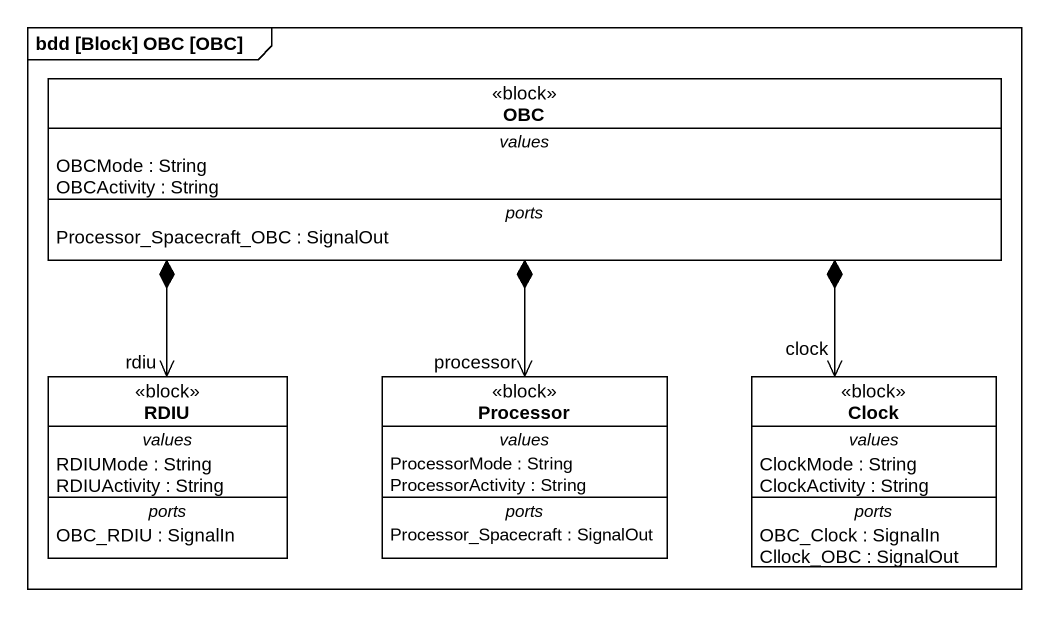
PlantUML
@startuml
mainframe bdd [Block] OBC [OBC]
hide circle
hide empty members
class OBC <<block>> {
  -- values --
  OBCMode : String
  OBCActivity : String
  -- ports --
  Processor_Spacecraft_OBC : SignalOut
}
class RDIU <<block>> {
  -- values --
  RDIUMode : String
  RDIUActivity : String
  -- ports --
  OBC_RDIU : SignalIn
}
class Processor <<block>> {
  -- values --
  ProcessorMode : String
  ProcessorActivity : String
  -- ports --
  Processor_Spacecraft : SignalOut
}
class Clock <<block>> {
  -- values --
  ClockMode : String
  ClockActivity : String
  -- ports --
  OBC_Clock : SignalIn
  Cllock_OBC : SignalOut
}
OBC *--> "rdiu" RDIU
OBC *--> "processor" Processor
OBC *--> "clock" Clock
@enduml
